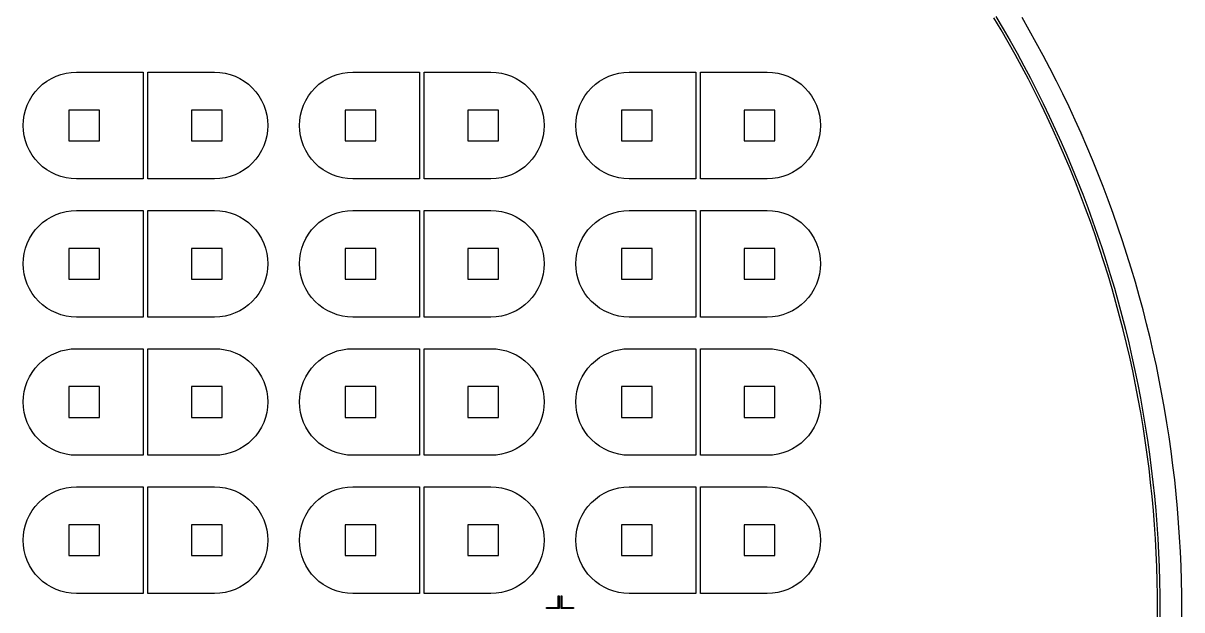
# Model space of a CAD drawing. Extents: x -17 to 130, y -40 to 112.
# Drawn here: x 55 to 130.5, y 36 to 74.2 of the extents above; entities that cross this region are included whole.
import ezdxf

# ---------------------------------------------------------------- set-up
doc = ezdxf.new("R2010")
doc.units = 0

msp = doc.modelspace()

# ---------------------------------------------------------------- linework, layer by layer
for p, q in [((118.733, 73.7276), (118.265, 74.5191)), ((118.394, 74.5963), (118.863, 73.8031)), ((120.562, 73.7067), (120.094, 74.5207)), ((119.191, 72.9304), (118.733, 73.7276)), ((118.863, 73.8031), (119.322, 73.0043)), ((121.019, 72.8871), (120.562, 73.7067)), ((119.64, 72.1276), (119.191, 72.9304)), ((119.322, 73.0043), (119.771, 72.1999)), ((121.467, 72.0618), (121.019, 72.8871)), ((120.078, 71.3194), (119.64, 72.1276)), ((119.771, 72.1999), (120.21, 71.3901)), ((121.904, 71.2312), (121.467, 72.0618)), ((57.823, 70.9033), (58.1599, 70.9533)), ((58.1599, 70.9533), (58.5, 70.97)), ((58.5, 70.97), (62.85, 70.97)), ((62.85, 70.97), (62.85, 64.03)), ((63.15, 64.03), (63.15, 70.97)), ((63.15, 70.97), (67.5, 70.97)), ((67.5, 70.97), (67.8401, 70.9533)), ((67.8401, 70.9533), (68.177, 70.9033)), ((75.823, 70.9033), (76.1599, 70.9533)), ((76.1599, 70.9533), (76.5, 70.97)), ((76.5, 70.97), (80.85, 70.97)), ((80.85, 70.97), (80.85, 64.03)), ((81.15, 64.03), (81.15, 70.97)), ((81.15, 70.97), (85.5, 70.97)), ((85.5, 70.97), (85.8401, 70.9533)), ((85.8401, 70.9533), (86.177, 70.9033)), ((93.823, 70.9033), (94.1599, 70.9533)), ((94.1599, 70.9533), (94.5, 70.97)), ((94.5, 70.97), (98.85, 70.97)), ((98.85, 70.97), (98.85, 64.03)), ((99.15, 64.03), (99.15, 70.97)), ((99.15, 70.97), (103.5, 70.97)), ((103.5, 70.97), (103.84, 70.9533)), ((103.84, 70.9533), (104.177, 70.9033)), ((120.506, 70.5059), (120.078, 71.3194)), ((120.21, 71.3901), (120.64, 70.5749)), ((122.332, 70.3953), (121.904, 71.2312)), ((56.2987, 70.1823), (56.5722, 70.3852)), ((56.5722, 70.3852), (56.8643, 70.5603)), ((56.8643, 70.5603), (57.1721, 70.7059)), ((57.1721, 70.7059), (57.4927, 70.8206)), ((57.4927, 70.8206), (57.823, 70.9033)), ((68.177, 70.9033), (68.5073, 70.8206)), ((68.5073, 70.8206), (68.8279, 70.7059)), ((68.8279, 70.7059), (69.1357, 70.5603)), ((69.1357, 70.5603), (69.4278, 70.3852)), ((69.4278, 70.3852), (69.7013, 70.1823)), ((74.2987, 70.1823), (74.5722, 70.3852)), ((74.5722, 70.3852), (74.8643, 70.5603)), ((74.8643, 70.5603), (75.1721, 70.7059)), ((75.1721, 70.7059), (75.4927, 70.8206)), ((75.4927, 70.8206), (75.823, 70.9033)), ((86.177, 70.9033), (86.5073, 70.8206)), ((86.5073, 70.8206), (86.8279, 70.7059)), ((86.8279, 70.7059), (87.1357, 70.5603)), ((87.1357, 70.5603), (87.4278, 70.3852)), ((87.4278, 70.3852), (87.7013, 70.1823)), ((92.2987, 70.1823), (92.5722, 70.3852)), ((92.5722, 70.3852), (92.8643, 70.5603)), ((92.8643, 70.5603), (93.1721, 70.7059)), ((93.1721, 70.7059), (93.4927, 70.8206)), ((93.4927, 70.8206), (93.823, 70.9033)), ((104.177, 70.9033), (104.507, 70.8206)), ((104.507, 70.8206), (104.828, 70.7059)), ((104.828, 70.7059), (105.136, 70.5603)), ((105.136, 70.5603), (105.428, 70.3852)), ((105.428, 70.3852), (105.701, 70.1823)), ((120.925, 69.6871), (120.506, 70.5059)), ((120.64, 70.5749), (121.059, 69.7546)), ((122.749, 69.5541), (122.332, 70.3953)), ((55.6148, 69.4278), (55.8177, 69.7013)), ((55.8177, 69.7013), (56.0463, 69.9537)), ((56.0463, 69.9537), (56.2987, 70.1823)), ((69.7013, 70.1823), (69.9537, 69.9537)), ((69.9537, 69.9537), (70.1823, 69.7013)), ((70.1823, 69.7013), (70.3852, 69.4278)), ((73.6148, 69.4278), (73.8177, 69.7013)), ((73.8177, 69.7013), (74.0463, 69.9537)), ((74.0463, 69.9537), (74.2987, 70.1823)), ((87.7013, 70.1823), (87.9537, 69.9537)), ((87.9537, 69.9537), (88.1823, 69.7013)), ((88.1823, 69.7013), (88.3852, 69.4278)), ((91.6148, 69.4278), (91.8177, 69.7013)), ((91.8177, 69.7013), (92.0463, 69.9537)), ((92.0463, 69.9537), (92.2987, 70.1823)), ((105.701, 70.1823), (105.954, 69.9537)), ((105.954, 69.9537), (106.182, 69.7013)), ((106.182, 69.7013), (106.385, 69.4278)), ((121.333, 68.8633), (120.925, 69.6871)), ((121.059, 69.7546), (121.468, 68.9291)), ((123.155, 68.708), (122.749, 69.5541)), ((55.1794, 68.5073), (55.2941, 68.8279)), ((55.2941, 68.8279), (55.4397, 69.1357)), ((55.4397, 69.1357), (55.6148, 69.4278)), ((70.3852, 69.4278), (70.5603, 69.1357)), ((70.5603, 69.1357), (70.7059, 68.8279)), ((70.7059, 68.8279), (70.8206, 68.5073)), ((73.1794, 68.5073), (73.2941, 68.8279)), ((73.2941, 68.8279), (73.4397, 69.1357)), ((73.4397, 69.1357), (73.6148, 69.4278)), ((88.3852, 69.4278), (88.5603, 69.1357)), ((88.5603, 69.1357), (88.7059, 68.8279)), ((88.7059, 68.8279), (88.8206, 68.5073)), ((91.1794, 68.5073), (91.2941, 68.8279)), ((91.2941, 68.8279), (91.4397, 69.1357)), ((91.4397, 69.1357), (91.6148, 69.4278)), ((106.385, 69.4278), (106.56, 69.1357)), ((106.56, 69.1357), (106.706, 68.8279)), ((106.706, 68.8279), (106.821, 68.5073)), ((121.731, 68.0346), (121.333, 68.8633)), ((121.468, 68.9291), (121.867, 68.0987)), ((123.551, 67.8569), (123.155, 68.708)), ((55.0467, 67.8401), (55.0967, 68.177)), ((55.0967, 68.177), (55.1794, 68.5073)), ((60, 68.5), (58, 68.5)), ((58, 68.5), (58, 66.5)), ((60, 66.5), (60, 68.5)), ((68, 68.5), (66, 68.5)), ((66, 68.5), (66, 66.5)), ((68, 66.5), (68, 68.5)), ((70.8206, 68.5073), (70.9033, 68.177)), ((70.9033, 68.177), (70.9533, 67.8401)), ((73.0467, 67.8401), (73.0967, 68.177)), ((73.0967, 68.177), (73.1794, 68.5073)), ((78, 68.5), (76, 68.5)), ((76, 68.5), (76, 66.5)), ((78, 66.5), (78, 68.5)), ((86, 68.5), (84, 68.5)), ((84, 68.5), (84, 66.5)), ((86, 66.5), (86, 68.5)), ((88.8206, 68.5073), (88.9033, 68.177)), ((88.9033, 68.177), (88.9533, 67.8401)), ((91.0467, 67.8401), (91.0967, 68.177)), ((91.0967, 68.177), (91.1794, 68.5073)), ((96, 68.5), (94, 68.5)), ((94, 68.5), (94, 66.5)), ((96, 66.5), (96, 68.5)), ((104, 68.5), (102, 68.5)), ((102, 68.5), (102, 66.5)), ((104, 66.5), (104, 68.5)), ((106.821, 68.5073), (106.903, 68.177)), ((106.903, 68.177), (106.953, 67.8401)), ((122.119, 67.201), (121.731, 68.0346)), ((121.867, 68.0987), (122.256, 67.2634)), ((55.03, 67.5), (55.0467, 67.8401)), ((55.0467, 67.1599), (55.03, 67.5)), ((70.9533, 67.8401), (70.97, 67.5)), ((70.97, 67.5), (70.9533, 67.1599)), ((73.03, 67.5), (73.0467, 67.8401)), ((73.0467, 67.1599), (73.03, 67.5)), ((88.9533, 67.8401), (88.97, 67.5)), ((88.97, 67.5), (88.9533, 67.1599)), ((91.03, 67.5), (91.0467, 67.8401)), ((91.0467, 67.1599), (91.03, 67.5)), ((106.953, 67.8401), (106.97, 67.5)), ((106.97, 67.5), (106.953, 67.1599)), ((122.497, 66.3627), (122.119, 67.201)), ((122.256, 67.2634), (122.634, 66.4235)), ((123.937, 67.001), (123.551, 67.8569)), ((55.0967, 66.823), (55.0467, 67.1599)), ((55.1794, 66.4927), (55.0967, 66.823)), ((55.2941, 66.1721), (55.1794, 66.4927)), ((58, 66.5), (60, 66.5)), ((66, 66.5), (68, 66.5)), ((70.8206, 66.4927), (70.7059, 66.1721)), ((70.9033, 66.823), (70.8206, 66.4927)), ((70.9533, 67.1599), (70.9033, 66.823)), ((73.0967, 66.823), (73.0467, 67.1599)), ((73.1794, 66.4927), (73.0967, 66.823)), ((73.2941, 66.1721), (73.1794, 66.4927)), ((76, 66.5), (78, 66.5)), ((84, 66.5), (86, 66.5)), ((88.8206, 66.4927), (88.7059, 66.1721)), ((88.9033, 66.823), (88.8206, 66.4927)), ((88.9533, 67.1599), (88.9033, 66.823)), ((91.0967, 66.823), (91.0467, 67.1599)), ((91.1794, 66.4927), (91.0967, 66.823)), ((91.2941, 66.1721), (91.1794, 66.4927)), ((94, 66.5), (96, 66.5)), ((102, 66.5), (104, 66.5)), ((106.821, 66.4927), (106.706, 66.1721)), ((106.903, 66.823), (106.821, 66.4927)), ((106.953, 67.1599), (106.903, 66.823)), ((122.634, 66.4235), (123.002, 65.5789)), ((124.312, 66.1404), (123.937, 67.001)), ((55.4397, 65.8643), (55.2941, 66.1721)), ((55.6148, 65.5722), (55.4397, 65.8643)), ((70.5603, 65.8643), (70.3852, 65.5722)), ((70.7059, 66.1721), (70.5603, 65.8643)), ((73.4397, 65.8643), (73.2941, 66.1721)), ((73.6148, 65.5722), (73.4397, 65.8643)), ((88.5603, 65.8643), (88.3852, 65.5722)), ((88.7059, 66.1721), (88.5603, 65.8643)), ((91.4397, 65.8643), (91.2941, 66.1721)), ((91.6148, 65.5722), (91.4397, 65.8643)), ((106.56, 65.8643), (106.385, 65.5722)), ((106.706, 66.1721), (106.56, 65.8643)), ((122.865, 65.5199), (122.497, 66.3627)), ((124.677, 65.2753), (124.312, 66.1404)), ((55.8177, 65.2987), (55.6148, 65.5722)), ((56.0463, 65.0463), (55.8177, 65.2987)), ((56.2987, 64.8177), (56.0463, 65.0463)), ((69.9537, 65.0463), (69.7013, 64.8177)), ((70.1823, 65.2987), (69.9537, 65.0463)), ((70.3852, 65.5722), (70.1823, 65.2987)), ((73.8177, 65.2987), (73.6148, 65.5722)), ((74.0463, 65.0463), (73.8177, 65.2987)), ((74.2987, 64.8177), (74.0463, 65.0463)), ((87.9537, 65.0463), (87.7013, 64.8177)), ((88.1823, 65.2987), (87.9537, 65.0463)), ((88.3852, 65.5722), (88.1823, 65.2987)), ((91.8177, 65.2987), (91.6148, 65.5722)), ((92.0463, 65.0463), (91.8177, 65.2987)), ((92.2987, 64.8177), (92.0463, 65.0463)), ((105.954, 65.0463), (105.701, 64.8177)), ((106.182, 65.2987), (105.954, 65.0463)), ((106.385, 65.5722), (106.182, 65.2987)), ((123.222, 64.6725), (122.865, 65.5199)), ((123.002, 65.5789), (123.36, 64.7299)), ((125.031, 64.4058), (124.677, 65.2753)), ((56.5722, 64.6148), (56.2987, 64.8177)), ((56.8643, 64.4397), (56.5722, 64.6148)), ((57.1721, 64.2941), (56.8643, 64.4397)), ((57.4927, 64.1794), (57.1721, 64.2941)), ((57.823, 64.0967), (57.4927, 64.1794)), ((68.5073, 64.1794), (68.177, 64.0967)), ((68.8279, 64.2941), (68.5073, 64.1794)), ((69.1357, 64.4397), (68.8279, 64.2941)), ((69.4278, 64.6148), (69.1357, 64.4397)), ((69.7013, 64.8177), (69.4278, 64.6148)), ((74.5722, 64.6148), (74.2987, 64.8177)), ((74.8643, 64.4397), (74.5722, 64.6148)), ((75.1721, 64.2941), (74.8643, 64.4397)), ((75.4927, 64.1794), (75.1721, 64.2941)), ((75.823, 64.0967), (75.4927, 64.1794)), ((86.5073, 64.1794), (86.177, 64.0967)), ((86.8279, 64.2941), (86.5073, 64.1794)), ((87.1357, 64.4397), (86.8279, 64.2941)), ((87.4278, 64.6148), (87.1357, 64.4397)), ((87.7013, 64.8177), (87.4278, 64.6148)), ((92.5722, 64.6148), (92.2987, 64.8177)), ((92.8643, 64.4397), (92.5722, 64.6148)), ((93.1721, 64.2941), (92.8643, 64.4397)), ((93.4927, 64.1794), (93.1721, 64.2941)), ((93.823, 64.0967), (93.4927, 64.1794)), ((104.507, 64.1794), (104.177, 64.0967)), ((104.828, 64.2941), (104.507, 64.1794)), ((105.136, 64.4397), (104.828, 64.2941)), ((105.428, 64.6148), (105.136, 64.4397)), ((105.701, 64.8177), (105.428, 64.6148)), ((123.568, 63.8209), (123.222, 64.6725)), ((123.36, 64.7299), (123.708, 63.8766)), ((125.374, 63.532), (125.031, 64.4058)), ((58.1599, 64.0467), (57.823, 64.0967)), ((58.5, 64.03), (58.1599, 64.0467)), ((62.85, 64.03), (58.5, 64.03)), ((67.5, 64.03), (63.15, 64.03)), ((67.8401, 64.0467), (67.5, 64.03)), ((68.177, 64.0967), (67.8401, 64.0467)), ((76.1599, 64.0467), (75.823, 64.0967)), ((76.5, 64.03), (76.1599, 64.0467)), ((80.85, 64.03), (76.5, 64.03)), ((85.5, 64.03), (81.15, 64.03)), ((85.8401, 64.0467), (85.5, 64.03)), ((86.177, 64.0967), (85.8401, 64.0467)), ((94.1599, 64.0467), (93.823, 64.0967)), ((94.5, 64.03), (94.1599, 64.0467)), ((98.85, 64.03), (94.5, 64.03)), ((103.5, 64.03), (99.15, 64.03)), ((103.84, 64.0467), (103.5, 64.03)), ((104.177, 64.0967), (103.84, 64.0467)), ((123.904, 62.9651), (123.568, 63.8209)), ((123.708, 63.8766), (124.044, 63.0191)), ((125.706, 62.654), (125.374, 63.532)), ((124.23, 62.1053), (123.904, 62.9651)), ((124.044, 63.0191), (124.371, 62.1575)), ((126.028, 61.7721), (125.706, 62.654)), ((57.4927, 61.8206), (57.823, 61.9033)), ((57.823, 61.9033), (58.1599, 61.9533)), ((58.1599, 61.9533), (58.5, 61.97)), ((58.5, 61.97), (62.85, 61.97)), ((62.85, 61.97), (62.85, 55.03)), ((63.15, 55.03), (63.15, 61.97)), ((63.15, 61.97), (67.5, 61.97)), ((67.5, 61.97), (67.8401, 61.9533)), ((67.8401, 61.9533), (68.177, 61.9033)), ((68.177, 61.9033), (68.5073, 61.8206)), ((75.4927, 61.8206), (75.823, 61.9033)), ((75.823, 61.9033), (76.1599, 61.9533)), ((76.1599, 61.9533), (76.5, 61.97)), ((76.5, 61.97), (80.85, 61.97)), ((80.85, 61.97), (80.85, 55.03)), ((81.15, 55.03), (81.15, 61.97)), ((81.15, 61.97), (85.5, 61.97)), ((85.5, 61.97), (85.8401, 61.9533)), ((85.8401, 61.9533), (86.177, 61.9033)), ((86.177, 61.9033), (86.5073, 61.8206)), ((93.4927, 61.8206), (93.823, 61.9033)), ((93.823, 61.9033), (94.1599, 61.9533)), ((94.1599, 61.9533), (94.5, 61.97)), ((94.5, 61.97), (98.85, 61.97)), ((98.85, 61.97), (98.85, 55.03)), ((99.15, 55.03), (99.15, 61.97)), ((99.15, 61.97), (103.5, 61.97)), ((103.5, 61.97), (103.84, 61.9533)), ((103.84, 61.9533), (104.177, 61.9033)), ((104.177, 61.9033), (104.507, 61.8206)), ((124.545, 61.2415), (124.23, 62.1053)), ((124.371, 62.1575), (124.686, 61.292)), ((56.0463, 60.9537), (56.2987, 61.1823)), ((56.2987, 61.1823), (56.5722, 61.3852)), ((56.5722, 61.3852), (56.8643, 61.5603)), ((56.8643, 61.5603), (57.1721, 61.7059)), ((57.1721, 61.7059), (57.4927, 61.8206)), ((68.5073, 61.8206), (68.8279, 61.7059)), ((68.8279, 61.7059), (69.1357, 61.5603)), ((69.1357, 61.5603), (69.4278, 61.3852)), ((69.4278, 61.3852), (69.7013, 61.1823)), ((69.7013, 61.1823), (69.9537, 60.9537)), ((74.0463, 60.9537), (74.2987, 61.1823)), ((74.2987, 61.1823), (74.5722, 61.3852)), ((74.5722, 61.3852), (74.8643, 61.5603)), ((74.8643, 61.5603), (75.1721, 61.7059)), ((75.1721, 61.7059), (75.4927, 61.8206)), ((86.5073, 61.8206), (86.8279, 61.7059)), ((86.8279, 61.7059), (87.1357, 61.5603)), ((87.1357, 61.5603), (87.4278, 61.3852)), ((87.4278, 61.3852), (87.7013, 61.1823)), ((87.7013, 61.1823), (87.9537, 60.9537)), ((92.0463, 60.9537), (92.2987, 61.1823)), ((92.2987, 61.1823), (92.5722, 61.3852)), ((92.5722, 61.3852), (92.8643, 61.5603)), ((92.8643, 61.5603), (93.1721, 61.7059)), ((93.1721, 61.7059), (93.4927, 61.8206)), ((104.507, 61.8206), (104.828, 61.7059)), ((104.828, 61.7059), (105.136, 61.5603)), ((105.136, 61.5603), (105.428, 61.3852)), ((105.428, 61.3852), (105.701, 61.1823)), ((105.701, 61.1823), (105.954, 60.9537)), ((124.85, 60.3739), (124.545, 61.2415)), ((124.686, 61.292), (124.991, 60.4227)), ((126.339, 60.8862), (126.028, 61.7721)), ((55.4397, 60.1357), (55.6148, 60.4278)), ((55.6148, 60.4278), (55.8177, 60.7013)), ((55.8177, 60.7013), (56.0463, 60.9537)), ((69.9537, 60.9537), (70.1823, 60.7013)), ((70.1823, 60.7013), (70.3852, 60.4278)), ((70.3852, 60.4278), (70.5603, 60.1357)), ((73.4397, 60.1357), (73.6148, 60.4278)), ((73.6148, 60.4278), (73.8177, 60.7013)), ((73.8177, 60.7013), (74.0463, 60.9537)), ((87.9537, 60.9537), (88.1823, 60.7013)), ((88.1823, 60.7013), (88.3852, 60.4278)), ((88.3852, 60.4278), (88.5603, 60.1357)), ((91.4397, 60.1357), (91.6148, 60.4278)), ((91.6148, 60.4278), (91.8177, 60.7013)), ((91.8177, 60.7013), (92.0463, 60.9537)), ((105.954, 60.9537), (106.182, 60.7013)), ((106.182, 60.7013), (106.385, 60.4278)), ((106.385, 60.4278), (106.56, 60.1357)), ((124.991, 60.4227), (125.286, 59.5497)), ((126.639, 59.9966), (126.339, 60.8862)), ((55.1794, 59.5073), (55.2941, 59.8279)), ((55.2941, 59.8279), (55.4397, 60.1357)), ((70.5603, 60.1357), (70.7059, 59.8279)), ((70.7059, 59.8279), (70.8206, 59.5073)), ((73.1794, 59.5073), (73.2941, 59.8279)), ((73.2941, 59.8279), (73.4397, 60.1357)), ((88.5603, 60.1357), (88.7059, 59.8279)), ((88.7059, 59.8279), (88.8206, 59.5073)), ((91.1794, 59.5073), (91.2941, 59.8279)), ((91.2941, 59.8279), (91.4397, 60.1357)), ((106.56, 60.1357), (106.706, 59.8279)), ((106.706, 59.8279), (106.821, 59.5073)), ((125.143, 59.5026), (124.85, 60.3739)), ((126.928, 59.1035), (126.639, 59.9966)), ((55.0467, 58.8401), (55.0967, 59.177)), ((55.0967, 59.177), (55.1794, 59.5073)), ((60, 59.5), (58, 59.5)), ((58, 59.5), (58, 57.5)), ((60, 57.5), (60, 59.5)), ((68, 59.5), (66, 59.5)), ((66, 59.5), (66, 57.5)), ((68, 57.5), (68, 59.5)), ((70.8206, 59.5073), (70.9033, 59.177)), ((70.9033, 59.177), (70.9533, 58.8401)), ((73.0467, 58.8401), (73.0967, 59.177)), ((73.0967, 59.177), (73.1794, 59.5073)), ((78, 59.5), (76, 59.5)), ((76, 59.5), (76, 57.5)), ((78, 57.5), (78, 59.5)), ((86, 59.5), (84, 59.5)), ((84, 59.5), (84, 57.5)), ((86, 57.5), (86, 59.5)), ((88.8206, 59.5073), (88.9033, 59.177)), ((88.9033, 59.177), (88.9533, 58.8401)), ((91.0467, 58.8401), (91.0967, 59.177)), ((91.0967, 59.177), (91.1794, 59.5073)), ((96, 59.5), (94, 59.5)), ((94, 59.5), (94, 57.5)), ((96, 57.5), (96, 59.5)), ((104, 59.5), (102, 59.5)), ((102, 59.5), (102, 57.5)), ((104, 57.5), (104, 59.5)), ((106.821, 59.5073), (106.903, 59.177)), ((106.903, 59.177), (106.953, 58.8401)), ((125.426, 58.6278), (125.143, 59.5026)), ((125.286, 59.5497), (125.569, 58.6731)), ((127.206, 58.2068), (126.928, 59.1035)), ((55.03, 58.5), (55.0467, 58.8401)), ((55.0467, 58.1599), (55.03, 58.5)), ((55.0967, 57.823), (55.0467, 58.1599)), ((70.9533, 58.1599), (70.9033, 57.823)), ((70.9533, 58.8401), (70.97, 58.5)), ((70.97, 58.5), (70.9533, 58.1599)), ((73.03, 58.5), (73.0467, 58.8401)), ((73.0467, 58.1599), (73.03, 58.5)), ((73.0967, 57.823), (73.0467, 58.1599)), ((88.9533, 58.1599), (88.9033, 57.823)), ((88.9533, 58.8401), (88.97, 58.5)), ((88.97, 58.5), (88.9533, 58.1599)), ((91.03, 58.5), (91.0467, 58.8401)), ((91.0467, 58.1599), (91.03, 58.5)), ((91.0967, 57.823), (91.0467, 58.1599)), ((106.953, 58.1599), (106.903, 57.823)), ((106.953, 58.8401), (106.97, 58.5)), ((106.97, 58.5), (106.953, 58.1599)), ((125.699, 57.7496), (125.426, 58.6278)), ((125.569, 58.6731), (125.842, 57.7931)), ((127.473, 57.3067), (127.206, 58.2068)), ((55.1794, 57.4927), (55.0967, 57.823)), ((55.2941, 57.1721), (55.1794, 57.4927)), ((58, 57.5), (60, 57.5)), ((66, 57.5), (68, 57.5)), ((70.8206, 57.4927), (70.7059, 57.1721)), ((70.9033, 57.823), (70.8206, 57.4927)), ((73.1794, 57.4927), (73.0967, 57.823)), ((73.2941, 57.1721), (73.1794, 57.4927)), ((76, 57.5), (78, 57.5)), ((84, 57.5), (86, 57.5)), ((88.8206, 57.4927), (88.7059, 57.1721)), ((88.9033, 57.823), (88.8206, 57.4927)), ((91.1794, 57.4927), (91.0967, 57.823)), ((91.2941, 57.1721), (91.1794, 57.4927)), ((94, 57.5), (96, 57.5)), ((102, 57.5), (104, 57.5)), ((106.821, 57.4927), (106.706, 57.1721)), ((106.903, 57.823), (106.821, 57.4927)), ((125.96, 56.8681), (125.699, 57.7496)), ((125.842, 57.7931), (126.104, 56.9099)), ((55.4397, 56.8643), (55.2941, 57.1721)), ((55.6148, 56.5722), (55.4397, 56.8643)), ((70.5603, 56.8643), (70.3852, 56.5722)), ((70.7059, 57.1721), (70.5603, 56.8643)), ((73.4397, 56.8643), (73.2941, 57.1721)), ((73.6148, 56.5722), (73.4397, 56.8643)), ((88.5603, 56.8643), (88.3852, 56.5722)), ((88.7059, 57.1721), (88.5603, 56.8643)), ((91.4397, 56.8643), (91.2941, 57.1721)), ((91.6148, 56.5722), (91.4397, 56.8643)), ((106.56, 56.8643), (106.385, 56.5722)), ((106.706, 57.1721), (106.56, 56.8643)), ((126.211, 55.9834), (125.96, 56.8681)), ((126.104, 56.9099), (126.355, 56.0235)), ((127.729, 56.4035), (127.473, 57.3067)), ((55.8177, 56.2987), (55.6148, 56.5722)), ((56.0463, 56.0463), (55.8177, 56.2987)), ((56.2987, 55.8177), (56.0463, 56.0463)), ((69.9537, 56.0463), (69.7013, 55.8177)), ((70.1823, 56.2987), (69.9537, 56.0463)), ((70.3852, 56.5722), (70.1823, 56.2987)), ((73.8177, 56.2987), (73.6148, 56.5722)), ((74.0463, 56.0463), (73.8177, 56.2987)), ((74.2987, 55.8177), (74.0463, 56.0463)), ((87.9537, 56.0463), (87.7013, 55.8177)), ((88.1823, 56.2987), (87.9537, 56.0463)), ((88.3852, 56.5722), (88.1823, 56.2987)), ((91.8177, 56.2987), (91.6148, 56.5722)), ((92.0463, 56.0463), (91.8177, 56.2987)), ((92.2987, 55.8177), (92.0463, 56.0463)), ((105.954, 56.0463), (105.701, 55.8177)), ((106.182, 56.2987), (105.954, 56.0463)), ((106.385, 56.5722), (106.182, 56.2987)), ((126.451, 55.0958), (126.211, 55.9834)), ((126.355, 56.0235), (126.596, 55.134)), ((127.974, 55.4972), (127.729, 56.4035)), ((56.5722, 55.6148), (56.2987, 55.8177)), ((56.8643, 55.4397), (56.5722, 55.6148)), ((57.1721, 55.2941), (56.8643, 55.4397)), ((57.4927, 55.1794), (57.1721, 55.2941)), ((57.823, 55.0967), (57.4927, 55.1794)), ((58.1599, 55.0467), (57.823, 55.0967)), ((68.177, 55.0967), (67.8401, 55.0467)), ((68.5073, 55.1794), (68.177, 55.0967)), ((68.8279, 55.2941), (68.5073, 55.1794)), ((69.1357, 55.4397), (68.8279, 55.2941)), ((69.4278, 55.6148), (69.1357, 55.4397)), ((69.7013, 55.8177), (69.4278, 55.6148)), ((74.5722, 55.6148), (74.2987, 55.8177)), ((74.8643, 55.4397), (74.5722, 55.6148)), ((75.1721, 55.2941), (74.8643, 55.4397)), ((75.4927, 55.1794), (75.1721, 55.2941)), ((75.823, 55.0967), (75.4927, 55.1794)), ((76.1599, 55.0467), (75.823, 55.0967)), ((86.177, 55.0967), (85.8401, 55.0467)), ((86.5073, 55.1794), (86.177, 55.0967)), ((86.8279, 55.2941), (86.5073, 55.1794)), ((87.1357, 55.4397), (86.8279, 55.2941)), ((87.4278, 55.6148), (87.1357, 55.4397)), ((87.7013, 55.8177), (87.4278, 55.6148)), ((92.5722, 55.6148), (92.2987, 55.8177)), ((92.8643, 55.4397), (92.5722, 55.6148)), ((93.1721, 55.2941), (92.8643, 55.4397)), ((93.4927, 55.1794), (93.1721, 55.2941)), ((93.823, 55.0967), (93.4927, 55.1794)), ((94.1599, 55.0467), (93.823, 55.0967)), ((104.177, 55.0967), (103.84, 55.0467)), ((104.507, 55.1794), (104.177, 55.0967)), ((104.828, 55.2941), (104.507, 55.1794)), ((105.136, 55.4397), (104.828, 55.2941)), ((105.428, 55.6148), (105.136, 55.4397)), ((105.701, 55.8177), (105.428, 55.6148)), ((126.68, 54.2053), (126.451, 55.0958)), ((126.596, 55.134), (126.825, 54.2417)), ((128.207, 54.588), (127.974, 55.4972)), ((58.5, 55.03), (58.1599, 55.0467)), ((62.85, 55.03), (58.5, 55.03)), ((67.5, 55.03), (63.15, 55.03)), ((67.8401, 55.0467), (67.5, 55.03)), ((76.5, 55.03), (76.1599, 55.0467)), ((80.85, 55.03), (76.5, 55.03)), ((85.5, 55.03), (81.15, 55.03)), ((85.8401, 55.0467), (85.5, 55.03)), ((94.5, 55.03), (94.1599, 55.0467)), ((98.85, 55.03), (94.5, 55.03)), ((103.5, 55.03), (99.15, 55.03)), ((103.84, 55.0467), (103.5, 55.03)), ((128.43, 53.6759), (128.207, 54.588)), ((126.898, 53.312), (126.68, 54.2053)), ((126.825, 54.2417), (127.043, 53.3467)), ((128.641, 52.7612), (128.43, 53.6759)), ((57.4927, 52.8206), (57.823, 52.9033)), ((57.823, 52.9033), (58.1599, 52.9533)), ((58.1599, 52.9533), (58.5, 52.97)), ((58.5, 52.97), (62.85, 52.97)), ((62.85, 52.97), (62.85, 46.03)), ((63.15, 46.03), (63.15, 52.97)), ((63.15, 52.97), (67.5, 52.97)), ((67.5, 52.97), (67.8401, 52.9533)), ((67.8401, 52.9533), (68.177, 52.9033)), ((68.177, 52.9033), (68.5073, 52.8206)), ((75.4927, 52.8206), (75.823, 52.9033)), ((75.823, 52.9033), (76.1599, 52.9533)), ((76.1599, 52.9533), (76.5, 52.97)), ((76.5, 52.97), (80.85, 52.97)), ((80.85, 52.97), (80.85, 46.03)), ((81.15, 46.03), (81.15, 52.97)), ((81.15, 52.97), (85.5, 52.97)), ((85.5, 52.97), (85.8401, 52.9533)), ((85.8401, 52.9533), (86.177, 52.9033)), ((86.177, 52.9033), (86.5073, 52.8206)), ((93.4927, 52.8206), (93.823, 52.9033)), ((93.823, 52.9033), (94.1599, 52.9533)), ((94.1599, 52.9533), (94.5, 52.97)), ((94.5, 52.97), (98.85, 52.97)), ((98.85, 52.97), (98.85, 46.03)), ((99.15, 46.03), (99.15, 52.97)), ((99.15, 52.97), (103.5, 52.97)), ((103.5, 52.97), (103.84, 52.9533)), ((103.84, 52.9533), (104.177, 52.9033)), ((104.177, 52.9033), (104.507, 52.8206)), ((127.104, 52.4162), (126.898, 53.312)), ((127.043, 53.3467), (127.251, 52.449)), ((56.0463, 51.9537), (56.2987, 52.1823)), ((56.2987, 52.1823), (56.5722, 52.3852)), ((56.5722, 52.3852), (56.8643, 52.5603)), ((56.8643, 52.5603), (57.1721, 52.7059)), ((57.1721, 52.7059), (57.4927, 52.8206)), ((68.5073, 52.8206), (68.8279, 52.7059)), ((68.8279, 52.7059), (69.1357, 52.5603)), ((69.1357, 52.5603), (69.4278, 52.3852)), ((69.4278, 52.3852), (69.7013, 52.1823)), ((69.7013, 52.1823), (69.9537, 51.9537)), ((74.0463, 51.9537), (74.2987, 52.1823)), ((74.2987, 52.1823), (74.5722, 52.3852)), ((74.5722, 52.3852), (74.8643, 52.5603)), ((74.8643, 52.5603), (75.1721, 52.7059)), ((75.1721, 52.7059), (75.4927, 52.8206)), ((86.5073, 52.8206), (86.8279, 52.7059)), ((86.8279, 52.7059), (87.1357, 52.5603)), ((87.1357, 52.5603), (87.4278, 52.3852)), ((87.4278, 52.3852), (87.7013, 52.1823)), ((87.7013, 52.1823), (87.9537, 51.9537)), ((92.0463, 51.9537), (92.2987, 52.1823)), ((92.2987, 52.1823), (92.5722, 52.3852)), ((92.5722, 52.3852), (92.8643, 52.5603)), ((92.8643, 52.5603), (93.1721, 52.7059)), ((93.1721, 52.7059), (93.4927, 52.8206)), ((104.507, 52.8206), (104.828, 52.7059)), ((104.828, 52.7059), (105.136, 52.5603)), ((105.136, 52.5603), (105.428, 52.3852)), ((105.428, 52.3852), (105.701, 52.1823)), ((105.701, 52.1823), (105.954, 51.9537)), ((127.3, 51.5178), (127.104, 52.4162)), ((127.251, 52.449), (127.447, 51.5489)), ((128.841, 51.844), (128.641, 52.7612)), ((55.4397, 51.1357), (55.6148, 51.4278)), ((55.6148, 51.4278), (55.8177, 51.7013)), ((55.8177, 51.7013), (56.0463, 51.9537)), ((69.9537, 51.9537), (70.1823, 51.7013)), ((70.1823, 51.7013), (70.3852, 51.4278)), ((70.3852, 51.4278), (70.5603, 51.1357)), ((73.4397, 51.1357), (73.6148, 51.4278)), ((73.6148, 51.4278), (73.8177, 51.7013)), ((73.8177, 51.7013), (74.0463, 51.9537)), ((87.9537, 51.9537), (88.1823, 51.7013)), ((88.1823, 51.7013), (88.3852, 51.4278)), ((88.3852, 51.4278), (88.5603, 51.1357)), ((91.4397, 51.1357), (91.6148, 51.4278)), ((91.6148, 51.4278), (91.8177, 51.7013)), ((91.8177, 51.7013), (92.0463, 51.9537)), ((105.954, 51.9537), (106.182, 51.7013)), ((106.182, 51.7013), (106.385, 51.4278)), ((106.385, 51.4278), (106.56, 51.1357)), ((127.485, 50.6171), (127.3, 51.5178)), ((127.447, 51.5489), (127.632, 50.6464)), ((129.03, 50.9244), (128.841, 51.844)), ((55.1794, 50.5073), (55.2941, 50.8279)), ((55.2941, 50.8279), (55.4397, 51.1357)), ((70.5603, 51.1357), (70.7059, 50.8279)), ((70.7059, 50.8279), (70.8206, 50.5073)), ((73.1794, 50.5073), (73.2941, 50.8279)), ((73.2941, 50.8279), (73.4397, 51.1357)), ((88.5603, 51.1357), (88.7059, 50.8279)), ((88.7059, 50.8279), (88.8206, 50.5073)), ((91.1794, 50.5073), (91.2941, 50.8279)), ((91.2941, 50.8279), (91.4397, 51.1357)), ((106.56, 51.1357), (106.706, 50.8279)), ((106.706, 50.8279), (106.821, 50.5073)), ((127.659, 49.7142), (127.485, 50.6171)), ((127.632, 50.6464), (127.807, 49.7417)), ((129.208, 50.0025), (129.03, 50.9244)), ((55.03, 49.5), (55.0467, 49.8401)), ((55.0467, 49.8401), (55.0967, 50.177)), ((55.0967, 50.177), (55.1794, 50.5073)), ((60, 50.5), (58, 50.5)), ((58, 50.5), (58, 48.5)), ((60, 48.5), (60, 50.5)), ((68, 50.5), (66, 50.5)), ((66, 50.5), (66, 48.5)), ((68, 48.5), (68, 50.5)), ((70.8206, 50.5073), (70.9033, 50.177)), ((70.9033, 50.177), (70.9533, 49.8401)), ((70.9533, 49.8401), (70.97, 49.5)), ((73.03, 49.5), (73.0467, 49.8401)), ((73.0467, 49.8401), (73.0967, 50.177)), ((73.0967, 50.177), (73.1794, 50.5073)), ((78, 50.5), (76, 50.5)), ((76, 50.5), (76, 48.5)), ((78, 48.5), (78, 50.5)), ((86, 50.5), (84, 50.5)), ((84, 50.5), (84, 48.5)), ((86, 48.5), (86, 50.5)), ((88.8206, 50.5073), (88.9033, 50.177)), ((88.9033, 50.177), (88.9533, 49.8401)), ((88.9533, 49.8401), (88.97, 49.5)), ((91.03, 49.5), (91.0467, 49.8401)), ((91.0467, 49.8401), (91.0967, 50.177)), ((91.0967, 50.177), (91.1794, 50.5073)), ((96, 50.5), (94, 50.5)), ((94, 50.5), (94, 48.5)), ((96, 48.5), (96, 50.5)), ((104, 50.5), (102, 50.5)), ((102, 50.5), (102, 48.5)), ((104, 48.5), (104, 50.5)), ((106.821, 50.5073), (106.903, 50.177)), ((106.903, 50.177), (106.953, 49.8401)), ((106.953, 49.8401), (106.97, 49.5)), ((129.374, 49.0786), (129.208, 50.0025)), ((55.0467, 49.1599), (55.03, 49.5)), ((55.0967, 48.823), (55.0467, 49.1599)), ((70.9533, 49.1599), (70.9033, 48.823)), ((70.97, 49.5), (70.9533, 49.1599)), ((73.0467, 49.1599), (73.03, 49.5)), ((73.0967, 48.823), (73.0467, 49.1599)), ((88.9533, 49.1599), (88.9033, 48.823)), ((88.97, 49.5), (88.9533, 49.1599)), ((91.0467, 49.1599), (91.03, 49.5)), ((91.0967, 48.823), (91.0467, 49.1599)), ((106.953, 49.1599), (106.903, 48.823)), ((106.97, 49.5), (106.953, 49.1599)), ((127.822, 48.8093), (127.659, 49.7142)), ((127.807, 49.7417), (127.97, 48.835)), ((129.529, 48.1526), (129.374, 49.0786)), ((55.1794, 48.4927), (55.0967, 48.823)), ((55.2941, 48.1721), (55.1794, 48.4927)), ((58, 48.5), (60, 48.5)), ((66, 48.5), (68, 48.5)), ((70.8206, 48.4927), (70.7059, 48.1721)), ((70.9033, 48.823), (70.8206, 48.4927)), ((73.1794, 48.4927), (73.0967, 48.823)), ((73.2941, 48.1721), (73.1794, 48.4927)), ((76, 48.5), (78, 48.5)), ((84, 48.5), (86, 48.5)), ((88.8206, 48.4927), (88.7059, 48.1721)), ((88.9033, 48.823), (88.8206, 48.4927)), ((91.1794, 48.4927), (91.0967, 48.823)), ((91.2941, 48.1721), (91.1794, 48.4927)), ((94, 48.5), (96, 48.5)), ((102, 48.5), (104, 48.5)), ((106.821, 48.4927), (106.706, 48.1721)), ((106.903, 48.823), (106.821, 48.4927)), ((127.974, 47.9024), (127.822, 48.8093)), ((127.97, 48.835), (128.122, 47.9263)), ((55.4397, 47.8643), (55.2941, 48.1721)), ((55.6148, 47.5722), (55.4397, 47.8643)), ((55.8177, 47.2987), (55.6148, 47.5722)), ((70.3852, 47.5722), (70.1823, 47.2987)), ((70.5603, 47.8643), (70.3852, 47.5722)), ((70.7059, 48.1721), (70.5603, 47.8643)), ((73.4397, 47.8643), (73.2941, 48.1721)), ((73.6148, 47.5722), (73.4397, 47.8643)), ((73.8177, 47.2987), (73.6148, 47.5722)), ((88.3852, 47.5722), (88.1823, 47.2987)), ((88.5603, 47.8643), (88.3852, 47.5722)), ((88.7059, 48.1721), (88.5603, 47.8643)), ((91.4397, 47.8643), (91.2941, 48.1721)), ((91.6148, 47.5722), (91.4397, 47.8643)), ((91.8177, 47.2987), (91.6148, 47.5722)), ((106.385, 47.5722), (106.182, 47.2987)), ((106.56, 47.8643), (106.385, 47.5722)), ((106.706, 48.1721), (106.56, 47.8643)), ((128.114, 46.9938), (127.974, 47.9024)), ((128.122, 47.9263), (128.262, 47.0158)), ((129.672, 47.2249), (129.529, 48.1526)), ((56.0463, 47.0463), (55.8177, 47.2987)), ((56.2987, 46.8177), (56.0463, 47.0463)), ((56.5722, 46.6148), (56.2987, 46.8177)), ((69.7013, 46.8177), (69.4278, 46.6148)), ((69.9537, 47.0463), (69.7013, 46.8177)), ((70.1823, 47.2987), (69.9537, 47.0463)), ((74.0463, 47.0463), (73.8177, 47.2987)), ((74.2987, 46.8177), (74.0463, 47.0463)), ((74.5722, 46.6148), (74.2987, 46.8177)), ((87.7013, 46.8177), (87.4278, 46.6148)), ((87.9537, 47.0463), (87.7013, 46.8177)), ((88.1823, 47.2987), (87.9537, 47.0463)), ((92.0463, 47.0463), (91.8177, 47.2987)), ((92.2987, 46.8177), (92.0463, 47.0463)), ((92.5722, 46.6148), (92.2987, 46.8177)), ((105.701, 46.8177), (105.428, 46.6148)), ((105.954, 47.0463), (105.701, 46.8177)), ((106.182, 47.2987), (105.954, 47.0463)), ((128.243, 46.0835), (128.114, 46.9938)), ((128.262, 47.0158), (128.392, 46.1036)), ((129.804, 46.2954), (129.672, 47.2249)), ((56.8643, 46.4397), (56.5722, 46.6148)), ((57.1721, 46.2941), (56.8643, 46.4397)), ((57.4927, 46.1794), (57.1721, 46.2941)), ((57.823, 46.0967), (57.4927, 46.1794)), ((58.1599, 46.0467), (57.823, 46.0967)), ((58.5, 46.03), (58.1599, 46.0467)), ((67.8401, 46.0467), (67.5, 46.03)), ((68.177, 46.0967), (67.8401, 46.0467)), ((68.5073, 46.1794), (68.177, 46.0967)), ((68.8279, 46.2941), (68.5073, 46.1794)), ((69.1357, 46.4397), (68.8279, 46.2941)), ((69.4278, 46.6148), (69.1357, 46.4397)), ((74.8643, 46.4397), (74.5722, 46.6148)), ((75.1721, 46.2941), (74.8643, 46.4397)), ((75.4927, 46.1794), (75.1721, 46.2941)), ((75.823, 46.0967), (75.4927, 46.1794)), ((76.1599, 46.0467), (75.823, 46.0967)), ((76.5, 46.03), (76.1599, 46.0467)), ((85.8401, 46.0467), (85.5, 46.03)), ((86.177, 46.0967), (85.8401, 46.0467)), ((86.5073, 46.1794), (86.177, 46.0967)), ((86.8279, 46.2941), (86.5073, 46.1794)), ((87.1357, 46.4397), (86.8279, 46.2941)), ((87.4278, 46.6148), (87.1357, 46.4397)), ((92.8643, 46.4397), (92.5722, 46.6148)), ((93.1721, 46.2941), (92.8643, 46.4397)), ((93.4927, 46.1794), (93.1721, 46.2941)), ((93.823, 46.0967), (93.4927, 46.1794)), ((94.1599, 46.0467), (93.823, 46.0967)), ((94.5, 46.03), (94.1599, 46.0467)), ((103.84, 46.0467), (103.5, 46.03)), ((104.177, 46.0967), (103.84, 46.0467)), ((104.507, 46.1794), (104.177, 46.0967)), ((104.828, 46.2941), (104.507, 46.1794)), ((105.136, 46.4397), (104.828, 46.2941)), ((105.428, 46.6148), (105.136, 46.4397)), ((128.362, 45.1716), (128.243, 46.0835)), ((128.392, 46.1036), (128.51, 45.19)), ((129.925, 45.3644), (129.804, 46.2954)), ((62.85, 46.03), (58.5, 46.03)), ((67.5, 46.03), (63.15, 46.03)), ((80.85, 46.03), (76.5, 46.03)), ((85.5, 46.03), (81.15, 46.03)), ((98.85, 46.03), (94.5, 46.03)), ((103.5, 46.03), (99.15, 46.03)), ((130.034, 44.432), (129.925, 45.3644)), ((128.468, 44.2584), (128.362, 45.1716)), ((128.51, 45.19), (128.618, 44.2749)), ((57.1721, 43.7059), (57.4927, 43.8206)), ((57.4927, 43.8206), (57.823, 43.9033)), ((57.823, 43.9033), (58.1599, 43.9533)), ((58.1599, 43.9533), (58.5, 43.97)), ((58.5, 43.97), (62.85, 43.97)), ((62.85, 43.97), (62.85, 37.03)), ((63.15, 37.03), (63.15, 43.97)), ((63.15, 43.97), (67.5, 43.97)), ((67.5, 43.97), (67.8401, 43.9533)), ((67.8401, 43.9533), (68.177, 43.9033)), ((68.177, 43.9033), (68.5073, 43.8206)), ((68.5073, 43.8206), (68.8279, 43.7059)), ((75.1721, 43.7059), (75.4927, 43.8206)), ((75.4927, 43.8206), (75.823, 43.9033)), ((75.823, 43.9033), (76.1599, 43.9533)), ((76.1599, 43.9533), (76.5, 43.97)), ((76.5, 43.97), (80.85, 43.97)), ((80.85, 43.97), (80.85, 37.03)), ((81.15, 37.03), (81.15, 43.97)), ((81.15, 43.97), (85.5, 43.97)), ((85.5, 43.97), (85.8401, 43.9533)), ((85.8401, 43.9533), (86.177, 43.9033)), ((86.177, 43.9033), (86.5073, 43.8206)), ((86.5073, 43.8206), (86.8279, 43.7059)), ((93.1721, 43.7059), (93.4927, 43.8206)), ((93.4927, 43.8206), (93.823, 43.9033)), ((93.823, 43.9033), (94.1599, 43.9533)), ((94.1599, 43.9533), (94.5, 43.97)), ((94.5, 43.97), (98.85, 43.97)), ((98.85, 43.97), (98.85, 37.03)), ((99.15, 37.03), (99.15, 43.97)), ((99.15, 43.97), (103.5, 43.97)), ((103.5, 43.97), (103.84, 43.9533)), ((103.84, 43.9533), (104.177, 43.9033)), ((104.177, 43.9033), (104.507, 43.8206)), ((104.507, 43.8206), (104.828, 43.7059)), ((128.564, 43.3439), (128.468, 44.2584)), ((128.618, 44.2749), (128.713, 43.3586)), ((130.132, 43.4983), (130.034, 44.432)), ((56.0463, 42.9537), (56.2987, 43.1823)), ((56.2987, 43.1823), (56.5722, 43.3852)), ((56.5722, 43.3852), (56.8643, 43.5603)), ((56.8643, 43.5603), (57.1721, 43.7059)), ((68.8279, 43.7059), (69.1357, 43.5603)), ((69.1357, 43.5603), (69.4278, 43.3852)), ((69.4278, 43.3852), (69.7013, 43.1823)), ((69.7013, 43.1823), (69.9537, 42.9537)), ((74.0463, 42.9537), (74.2987, 43.1823)), ((74.2987, 43.1823), (74.5722, 43.3852)), ((74.5722, 43.3852), (74.8643, 43.5603)), ((74.8643, 43.5603), (75.1721, 43.7059)), ((86.8279, 43.7059), (87.1357, 43.5603)), ((87.1357, 43.5603), (87.4278, 43.3852)), ((87.4278, 43.3852), (87.7013, 43.1823)), ((87.7013, 43.1823), (87.9537, 42.9537)), ((92.0463, 42.9537), (92.2987, 43.1823)), ((92.2987, 43.1823), (92.5722, 43.3852)), ((92.5722, 43.3852), (92.8643, 43.5603)), ((92.8643, 43.5603), (93.1721, 43.7059)), ((104.828, 43.7059), (105.136, 43.5603)), ((105.136, 43.5603), (105.428, 43.3852)), ((105.428, 43.3852), (105.701, 43.1823)), ((105.701, 43.1823), (105.954, 42.9537)), ((128.649, 42.4284), (128.564, 43.3439)), ((128.713, 43.3586), (128.798, 42.4412)), ((130.218, 42.5635), (130.132, 43.4983)), ((55.4397, 42.1357), (55.6148, 42.4278)), ((55.6148, 42.4278), (55.8177, 42.7013)), ((55.8177, 42.7013), (56.0463, 42.9537)), ((69.9537, 42.9537), (70.1823, 42.7013)), ((70.1823, 42.7013), (70.3852, 42.4278)), ((70.3852, 42.4278), (70.5603, 42.1357)), ((73.4397, 42.1357), (73.6148, 42.4278)), ((73.6148, 42.4278), (73.8177, 42.7013)), ((73.8177, 42.7013), (74.0463, 42.9537)), ((87.9537, 42.9537), (88.1823, 42.7013)), ((88.1823, 42.7013), (88.3852, 42.4278)), ((88.3852, 42.4278), (88.5603, 42.1357)), ((91.4397, 42.1357), (91.6148, 42.4278)), ((91.6148, 42.4278), (91.8177, 42.7013)), ((91.8177, 42.7013), (92.0463, 42.9537)), ((105.954, 42.9537), (106.182, 42.7013)), ((106.182, 42.7013), (106.385, 42.4278)), ((106.385, 42.4278), (106.56, 42.1357)), ((128.722, 41.5118), (128.649, 42.4284)), ((128.798, 42.4412), (128.872, 41.5229)), ((130.293, 41.6277), (130.218, 42.5635)), ((55.1794, 41.5073), (55.2941, 41.8279)), ((55.2941, 41.8279), (55.4397, 42.1357)), ((70.5603, 42.1357), (70.7059, 41.8279)), ((70.7059, 41.8279), (70.8206, 41.5073)), ((73.1794, 41.5073), (73.2941, 41.8279)), ((73.2941, 41.8279), (73.4397, 42.1357)), ((88.5603, 42.1357), (88.7059, 41.8279)), ((88.7059, 41.8279), (88.8206, 41.5073)), ((91.1794, 41.5073), (91.2941, 41.8279)), ((91.2941, 41.8279), (91.4397, 42.1357)), ((106.56, 42.1357), (106.706, 41.8279)), ((106.706, 41.8279), (106.821, 41.5073)), ((128.784, 40.5945), (128.722, 41.5118)), ((128.872, 41.5229), (128.934, 40.6037)), ((130.356, 40.691), (130.293, 41.6277)), ((55.03, 40.5), (55.0467, 40.8401)), ((55.0467, 40.8401), (55.0967, 41.177)), ((55.0967, 41.177), (55.1794, 41.5073)), ((60, 41.5), (58, 41.5)), ((58, 41.5), (58, 39.5)), ((60, 39.5), (60, 41.5)), ((68, 41.5), (66, 41.5)), ((66, 41.5), (66, 39.5)), ((68, 39.5), (68, 41.5)), ((70.8206, 41.5073), (70.9033, 41.177)), ((70.9033, 41.177), (70.9533, 40.8401)), ((70.9533, 40.8401), (70.97, 40.5)), ((73.03, 40.5), (73.0467, 40.8401)), ((73.0467, 40.8401), (73.0967, 41.177)), ((73.0967, 41.177), (73.1794, 41.5073)), ((78, 41.5), (76, 41.5)), ((76, 41.5), (76, 39.5)), ((78, 39.5), (78, 41.5)), ((86, 41.5), (84, 41.5)), ((84, 41.5), (84, 39.5)), ((86, 39.5), (86, 41.5)), ((88.8206, 41.5073), (88.9033, 41.177)), ((88.9033, 41.177), (88.9533, 40.8401)), ((88.9533, 40.8401), (88.97, 40.5)), ((91.03, 40.5), (91.0467, 40.8401)), ((91.0467, 40.8401), (91.0967, 41.177)), ((91.0967, 41.177), (91.1794, 41.5073)), ((96, 41.5), (94, 41.5)), ((94, 41.5), (94, 39.5)), ((96, 39.5), (96, 41.5)), ((104, 41.5), (102, 41.5)), ((102, 41.5), (102, 39.5)), ((104, 39.5), (104, 41.5)), ((106.821, 41.5073), (106.903, 41.177)), ((106.903, 41.177), (106.953, 40.8401)), ((106.953, 40.8401), (106.97, 40.5)), ((55.0467, 40.1599), (55.03, 40.5)), ((55.0967, 39.823), (55.0467, 40.1599)), ((70.9533, 40.1599), (70.9033, 39.823)), ((70.97, 40.5), (70.9533, 40.1599)), ((73.0467, 40.1599), (73.03, 40.5)), ((73.0967, 39.823), (73.0467, 40.1599)), ((88.9533, 40.1599), (88.9033, 39.823)), ((88.97, 40.5), (88.9533, 40.1599)), ((91.0467, 40.1599), (91.03, 40.5)), ((91.0967, 39.823), (91.0467, 40.1599)), ((106.953, 40.1599), (106.903, 39.823)), ((106.97, 40.5), (106.953, 40.1599)), ((128.835, 39.6764), (128.784, 40.5945)), ((128.934, 40.6037), (128.985, 39.6837)), ((130.408, 39.7537), (130.356, 40.691)), ((55.1794, 39.4927), (55.0967, 39.823)), ((55.2941, 39.1721), (55.1794, 39.4927)), ((58, 39.5), (60, 39.5)), ((66, 39.5), (68, 39.5)), ((70.8206, 39.4927), (70.7059, 39.1721)), ((70.9033, 39.823), (70.8206, 39.4927)), ((73.1794, 39.4927), (73.0967, 39.823)), ((73.2941, 39.1721), (73.1794, 39.4927)), ((76, 39.5), (78, 39.5)), ((84, 39.5), (86, 39.5)), ((88.8206, 39.4927), (88.7059, 39.1721)), ((88.9033, 39.823), (88.8206, 39.4927)), ((91.1794, 39.4927), (91.0967, 39.823)), ((91.2941, 39.1721), (91.1794, 39.4927)), ((94, 39.5), (96, 39.5)), ((102, 39.5), (104, 39.5)), ((106.821, 39.4927), (106.706, 39.1721)), ((106.903, 39.823), (106.821, 39.4927)), ((128.874, 38.7578), (128.835, 39.6764)), ((128.985, 39.6837), (129.024, 38.7633)), ((130.448, 38.8158), (130.408, 39.7537)), ((55.4397, 38.8643), (55.2941, 39.1721)), ((55.6148, 38.5722), (55.4397, 38.8643)), ((55.8177, 38.2987), (55.6148, 38.5722)), ((70.3852, 38.5722), (70.1823, 38.2987)), ((70.5603, 38.8643), (70.3852, 38.5722)), ((70.7059, 39.1721), (70.5603, 38.8643)), ((73.4397, 38.8643), (73.2941, 39.1721)), ((73.6148, 38.5722), (73.4397, 38.8643)), ((73.8177, 38.2987), (73.6148, 38.5722)), ((88.3852, 38.5722), (88.1823, 38.2987)), ((88.5603, 38.8643), (88.3852, 38.5722)), ((88.7059, 39.1721), (88.5603, 38.8643)), ((91.4397, 38.8643), (91.2941, 39.1721)), ((91.6148, 38.5722), (91.4397, 38.8643)), ((91.8177, 38.2987), (91.6148, 38.5722)), ((106.385, 38.5722), (106.182, 38.2987)), ((106.56, 38.8643), (106.385, 38.5722)), ((106.706, 39.1721), (106.56, 38.8643)), ((128.902, 37.8387), (128.874, 38.7578)), ((129.024, 38.7633), (129.052, 37.8424)), ((130.477, 37.8774), (130.448, 38.8158)), ((56.0463, 38.0463), (55.8177, 38.2987)), ((56.2987, 37.8177), (56.0463, 38.0463)), ((56.5722, 37.6148), (56.2987, 37.8177)), ((69.7013, 37.8177), (69.4278, 37.6148)), ((69.9537, 38.0463), (69.7013, 37.8177)), ((70.1823, 38.2987), (69.9537, 38.0463)), ((74.0463, 38.0463), (73.8177, 38.2987)), ((74.2987, 37.8177), (74.0463, 38.0463)), ((74.5722, 37.6148), (74.2987, 37.8177)), ((87.7013, 37.8177), (87.4278, 37.6148)), ((87.9537, 38.0463), (87.7013, 37.8177)), ((88.1823, 38.2987), (87.9537, 38.0463)), ((92.0463, 38.0463), (91.8177, 38.2987)), ((92.2987, 37.8177), (92.0463, 38.0463)), ((92.5722, 37.6148), (92.2987, 37.8177)), ((105.701, 37.8177), (105.428, 37.6148)), ((105.954, 38.0463), (105.701, 37.8177)), ((106.182, 38.2987), (105.954, 38.0463)), ((128.919, 36.9194), (128.902, 37.8387)), ((129.052, 37.8424), (129.069, 36.9213)), ((130.494, 36.9388), (130.477, 37.8774)), ((56.8643, 37.4397), (56.5722, 37.6148)), ((57.1721, 37.2941), (56.8643, 37.4397)), ((57.4927, 37.1794), (57.1721, 37.2941)), ((57.823, 37.0967), (57.4927, 37.1794)), ((58.1599, 37.0467), (57.823, 37.0967)), ((58.5, 37.03), (58.1599, 37.0467)), ((62.85, 37.03), (58.5, 37.03)), ((67.5, 37.03), (63.15, 37.03)), ((67.8401, 37.0467), (67.5, 37.03)), ((68.177, 37.0967), (67.8401, 37.0467)), ((68.5073, 37.1794), (68.177, 37.0967)), ((68.8279, 37.2941), (68.5073, 37.1794)), ((69.1357, 37.4397), (68.8279, 37.2941)), ((69.4278, 37.6148), (69.1357, 37.4397)), ((74.8643, 37.4397), (74.5722, 37.6148)), ((75.1721, 37.2941), (74.8643, 37.4397)), ((75.4927, 37.1794), (75.1721, 37.2941)), ((75.823, 37.0967), (75.4927, 37.1794)), ((76.1599, 37.0467), (75.823, 37.0967)), ((76.5, 37.03), (76.1599, 37.0467)), ((80.85, 37.03), (76.5, 37.03)), ((85.5, 37.03), (81.15, 37.03)), ((85.8401, 37.0467), (85.5, 37.03)), ((86.177, 37.0967), (85.8401, 37.0467)), ((86.5073, 37.1794), (86.177, 37.0967)), ((86.8279, 37.2941), (86.5073, 37.1794)), ((87.1357, 37.4397), (86.8279, 37.2941)), ((87.4278, 37.6148), (87.1357, 37.4397)), ((92.8643, 37.4397), (92.5722, 37.6148)), ((93.1721, 37.2941), (92.8643, 37.4397)), ((93.4927, 37.1794), (93.1721, 37.2941)), ((93.823, 37.0967), (93.4927, 37.1794)), ((94.1599, 37.0467), (93.823, 37.0967)), ((94.5, 37.03), (94.1599, 37.0467)), ((98.85, 37.03), (94.5, 37.03)), ((103.5, 37.03), (99.15, 37.03)), ((103.84, 37.0467), (103.5, 37.03)), ((104.177, 37.0967), (103.84, 37.0467)), ((104.507, 37.1794), (104.177, 37.0967)), ((104.828, 37.2941), (104.507, 37.1794)), ((105.136, 37.4397), (104.828, 37.2941)), ((105.428, 37.6148), (105.136, 37.4397)), ((89.875, 36.125), (89.875, 36.875)), ((89.875, 36.875), (89.9375, 36.875)), ((89.9375, 36.875), (89.9375, 36.0625)), ((90.0625, 36.0625), (90.0625, 36.875)), ((90.0625, 36.875), (90.125, 36.875)), ((90.125, 36.875), (90.125, 36.125)), ((128.925, 36), (128.919, 36.9194)), ((129.069, 36.9213), (129.075, 36)), ((130.5, 36), (130.494, 36.9388)), ((89.125, 36.0625), (89.125, 36.125)), ((89.125, 36.125), (89.875, 36.125)), ((89.9375, 36.0625), (89.125, 36.0625)), ((90.875, 36.0625), (90.0625, 36.0625)), ((90.125, 36.125), (90.875, 36.125)), ((90.875, 36.125), (90.875, 36.0625)), ((128.919, 35.0806), (128.925, 36)), ((129.075, 36), (129.069, 35.0787)), ((130.494, 35.0612), (130.5, 36))]:
    msp.add_line(p, q)

doc.saveas('drawing.dxf')
